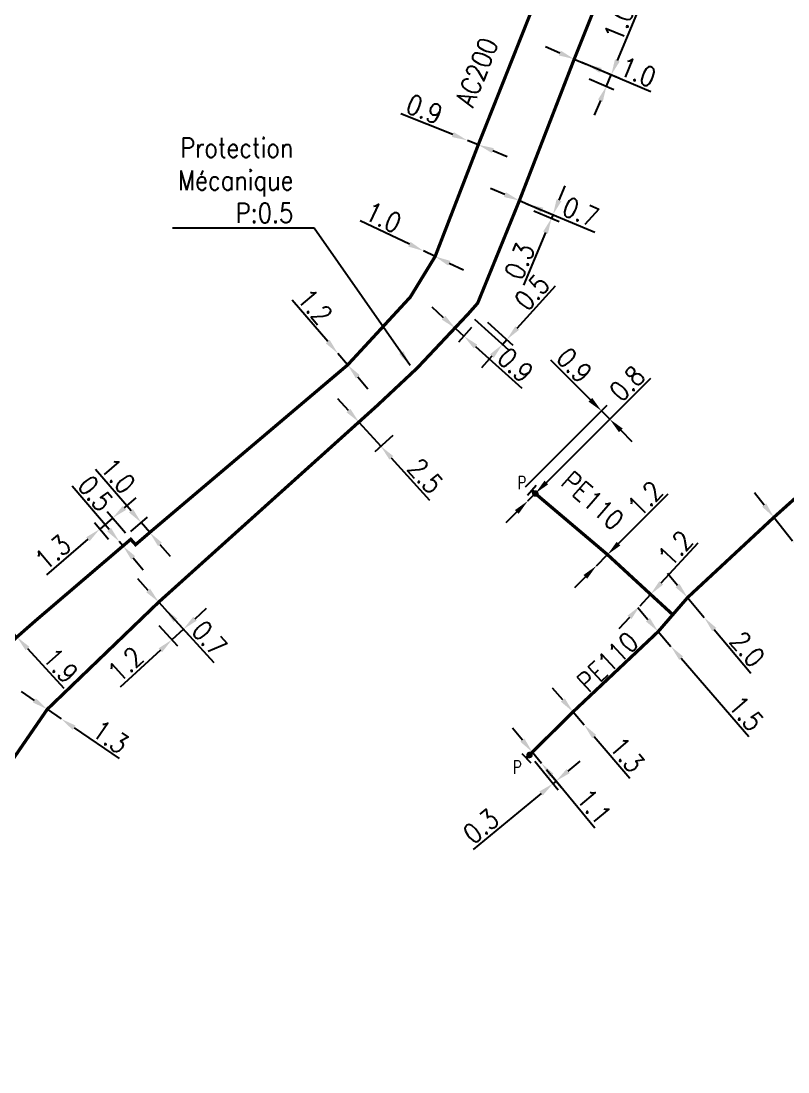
# Model space of a CAD drawing. Header units: millimetres. Extents: x 107999 to 109004, y 120010 to 121005.
# Drawn here: x 108662.5 to 108721.4, y 120391.3 to 120471.9 of the extents above; entities that cross this region are included whole.
import ezdxf
from ezdxf.enums import TextEntityAlignment as Align

# ---------------------------------------------------------------- set-up
doc = ezdxf.new("R2010")
doc.units = ezdxf.units.MM
doc.header["$PDMODE"] = 34
for name, pattern in [('DOT', [6.35, 0, -6.35]), ('L_25_AP', [2000, 1000, 1000]), ('L_25_FN', [2000, 1000, 1000]), ('L_25_PE', [2000, 1000, 1000])]:
    doc.linetypes.add(name, pattern=pattern)
doc.layers.get('0').update_dxf_attribs({"linetype": 'CONTINUOUS'})
doc.layers.get('Defpoints').update_dxf_attribs({"linetype": 'CONTINUOUS'})
for name, color, linetype in [('L_150', 1, 'CONTINUOUS'), ('L_300', 7, 'CONTINUOUS'), ('L_340', 7, 'CONTINUOUS'), ('L_420', 7, 'DOT')]:
    doc.layers.add(name, color=color, linetype=linetype)
doc.styles.add('G_ROMANS', font='ROMANS.SHX', dxfattribs={"width": 0.75})
doc.styles.get("Standard").update_dxf_attribs({"font": 'romans.shx', "width": 0.85})
doc.dimstyles.get("Standard").update_dxf_attribs({"dimtxt": 1.5, "dimasz": 1.2, "dimexe": 0.625, "dimexo": 0.625, "dimgap": 0.25, "dimtad": 1, "dimdec": 1, "dimzin": 0, "dimdsep": 46, "dimtxsty": 'Standard', "dimcen": -0.5, "dimadec": 0, "dimazin": 0, "dimtfac": 1, "dimtdec": 1, "dimtmove": 0, "dimatfit": 3, "dimfxl": 0, "dimtolj": 1, "dimtzin": 0, "dimarcsym": 0})

# ---------------------------------------------------------------- blocks, each defined once
blk = doc.blocks.new('L_340_07')
at = {"color": 0, "linetype": 'Continuous', "const_width": 0.25, "flags": 128}
blk.add_lwpolyline([(0, 0), (0.35, 0)], dxfattribs=at)
at = {"color": 0, "linetype": 'Continuous', "flags": 128}
blk.add_lwpolyline([(0.35, -0.5), (0.35, 0.5)], dxfattribs=at)
at = {"color": 0, "linetype": 'Continuous', "width": 0.75, "flags": 3}
for tag, p in [('DEF_LEG', (0.723, -3.465)), ('DEF_COUP', (0.723, -5.965)), ('DEF_TYPE', (0.723, -8.465))]:
    blk.add_attdef(tag, text='', height=1.2, dxfattribs=at).set_placement(p, align=Align.MIDDLE)
blk = doc.blocks.new('*D744')
at = {"layer": 'Defpoints', "color": 0, "linetype": 'Continuous', "transparency": 16777216}
for p in [(108720.297, 120433.836), (108721.73, 120432.037), (108721.73, 120432.037)]:
    blk.add_point(p, dxfattribs=at)
at = {"layer": 'L_150', "color": 0, "linetype": 'Continuous', "lineweight": -2, "transparency": 16777216}
for p, q in [((108719.55, 120434.775), (108718.803, 120435.714)), ((108720.297, 120433.836), (108721.73, 120432.037)), ((108722.477, 120431.098), (108725.2, 120427.678))]:
    blk.add_line(p, q, dxfattribs=at)
at = {"layer": 'L_150', "color": 0, "linetype": 'Continuous', "transparency": 16777216}
for points in [[(108719.707, 120434.9), (108719.394, 120434.651), (108720.297, 120433.836)], [(108722.634, 120431.223), (108722.321, 120430.974), (108721.73, 120432.037)]]:
    blk.add_solid(points, dxfattribs=at)
at = {"layer": 'L_150', "color": 0, "linetype": 'Continuous', "transparency": 16777216, "insert": (108724.995, 120429.542), "char_height": 1.5, "attachment_point": 5, "rotation": 308.52431}
blk.add_mtext('\\A1;2.3', dxfattribs=at)
blk = doc.blocks.new('*D745')
at = {"layer": 'Defpoints', "color": 0, "linetype": 'Continuous', "transparency": 16777216}
for p in [(108713.67, 120427.676), (108714.952, 120426.141), (108714.952, 120426.141)]:
    blk.add_point(p, dxfattribs=at)
at = {"layer": 'L_150', "color": 0, "linetype": 'Continuous', "lineweight": -2, "transparency": 16777216}
for p, q in [((108712.901, 120428.598), (108712.132, 120429.519)), ((108713.67, 120427.676), (108714.952, 120426.141)), ((108715.721, 120425.22), (108718.522, 120421.864))]:
    blk.add_line(p, q, dxfattribs=at)
at = {"layer": 'L_150', "color": 0, "linetype": 'Continuous', "transparency": 16777216}
for points in [[(108713.055, 120428.726), (108712.748, 120428.469), (108713.67, 120427.676)], [(108715.875, 120425.348), (108715.567, 120425.092), (108714.952, 120426.141)]]:
    blk.add_solid(points, dxfattribs=at)
at = {"layer": 'L_150', "color": 0, "linetype": 'Continuous', "transparency": 16777216, "insert": (108718.274, 120423.722), "char_height": 1.5, "attachment_point": 5, "rotation": 309.85367}
blk.add_mtext('\\A1;2.0', dxfattribs=at)
blk = doc.blocks.new('*D746')
at = {"layer": 'Defpoints', "color": 0, "linetype": 'Continuous', "transparency": 16777216}
for p in [(108711.414, 120425.066), (108712.395, 120423.931), (108712.395, 120423.931)]:
    blk.add_point(p, dxfattribs=at)
at = {"layer": 'L_150', "color": 0, "linetype": 'Continuous', "lineweight": -2, "transparency": 16777216}
for p, q in [((108710.63, 120425.974), (108709.845, 120426.882)), ((108711.414, 120425.066), (108712.395, 120423.931)), ((108713.18, 120423.023), (108718.38, 120417.007))]:
    blk.add_line(p, q, dxfattribs=at)
at = {"layer": 'L_150', "color": 0, "linetype": 'Continuous', "transparency": 16777216}
for points in [[(108710.781, 120426.104), (108710.478, 120425.843), (108711.414, 120425.066)], [(108713.331, 120423.154), (108713.029, 120422.892), (108712.395, 120423.931)]]:
    blk.add_solid(points, dxfattribs=at)
at = {"layer": 'L_150', "color": 0, "linetype": 'Continuous', "transparency": 16777216, "insert": (108718.159, 120418.792), "char_height": 1.5, "attachment_point": 5, "rotation": 310.83877}
blk.add_mtext('\\A1;1.5', dxfattribs=at)
blk = doc.blocks.new('*D747')
at = {"layer": 'Defpoints', "color": 0, "linetype": 'Continuous', "transparency": 16777216}
for p in [(108704.878, 120418.907), (108705.725, 120417.921), (108705.725, 120417.921)]:
    blk.add_point(p, dxfattribs=at)
at = {"layer": 'L_150', "color": 0, "linetype": 'Continuous', "lineweight": -2, "transparency": 16777216}
for p, q in [((108704.097, 120419.818), (108703.315, 120420.729)), ((108704.878, 120418.907), (108705.725, 120417.921)), ((108706.507, 120417.01), (108709.235, 120413.831))]:
    blk.add_line(p, q, dxfattribs=at)
at = {"layer": 'L_150', "color": 0, "linetype": 'Continuous', "transparency": 16777216}
for points in [[(108704.249, 120419.948), (108703.945, 120419.688), (108704.878, 120418.907)], [(108706.658, 120417.141), (108706.355, 120416.88), (108705.725, 120417.921)]]:
    blk.add_solid(points, dxfattribs=at)
at = {"layer": 'L_150', "color": 0, "linetype": 'Continuous', "transparency": 16777216, "insert": (108709.02, 120415.617), "char_height": 1.5, "attachment_point": 5, "rotation": 310.63884}
blk.add_mtext('\\A1;1.3', dxfattribs=at)
blk = doc.blocks.new('*D748')
at = {"layer": 'Defpoints', "color": 0, "linetype": 'Continuous', "transparency": 16777216}
for p in [(108701.756, 120415.814), (108702.456, 120414.966), (108702.456, 120414.966)]:
    blk.add_point(p, dxfattribs=at)
at = {"layer": 'L_150', "color": 0, "linetype": 'Continuous', "lineweight": -2, "transparency": 16777216}
for p, q in [((108700.992, 120416.74), (108700.228, 120417.666)), ((108701.756, 120415.814), (108702.456, 120414.966)), ((108703.22, 120414.04), (108706.558, 120409.995))]:
    blk.add_line(p, q, dxfattribs=at)
at = {"layer": 'L_150', "color": 0, "linetype": 'Continuous', "transparency": 16777216}
for points in [[(108701.146, 120416.867), (108700.838, 120416.613), (108701.756, 120415.814)], [(108703.374, 120414.168), (108703.065, 120413.913), (108702.456, 120414.966)]]:
    blk.add_solid(points, dxfattribs=at)
at = {"layer": 'L_150', "color": 0, "linetype": 'Continuous', "transparency": 16777216, "insert": (108706.493, 120411.644), "char_height": 1.5, "attachment_point": 5, "rotation": 309.52845}
blk.add_mtext('\\A1;1.1', dxfattribs=at)
blk = doc.blocks.new('*D749')
at = {"layer": 'Defpoints', "color": 0, "linetype": 'Continuous', "transparency": 16777216}
for p in [(108701.543, 120415.6), (108702.456, 120414.966), (108703.583, 120413.6)]:
    blk.add_point(p, dxfattribs=at)
at = {"layer": 'L_300', "color": 0, "linetype": 'Continuous', "lineweight": -2, "transparency": 16777216}
for p, q in [((108701.941, 120415.118), (108703.75, 120412.927)), ((108702.854, 120414.484), (108703.981, 120413.118)), ((108704.509, 120414.364), (108705.435, 120415.127)), ((108703.583, 120413.6), (108703.352, 120413.409)), ((108702.426, 120412.645), (108697.214, 120408.344))]:
    blk.add_line(p, q, dxfattribs=at)
at = {"layer": 'L_300', "color": 0, "linetype": 'Continuous', "transparency": 16777216}
for points in [[(108704.382, 120414.518), (108704.636, 120414.209), (108703.583, 120413.6)], [(108702.299, 120412.799), (108702.554, 120412.491), (108703.352, 120413.409)]]:
    blk.add_solid(points, dxfattribs=at)
at = {"layer": 'L_300', "color": 0, "linetype": 'Continuous', "transparency": 16777216, "insert": (108697.801, 120410.125), "char_height": 1.5, "attachment_point": 5, "rotation": 39.52845}
blk.add_mtext('\\A1;0.3', dxfattribs=at)
blk = doc.blocks.new('*D750')
at = {"layer": 'Defpoints', "color": 0, "linetype": 'Continuous', "transparency": 16777216}
for p in [(108710.836, 120427.921), (108710.022, 120427.039), (108710.022, 120427.039)]:
    blk.add_point(p, dxfattribs=at)
at = {"layer": 'L_150', "color": 0, "linetype": 'Continuous', "lineweight": -2, "transparency": 16777216}
for p, q in [((108711.649, 120428.803), (108714.489, 120431.883)), ((108710.022, 120427.039), (108710.836, 120427.921)), ((108709.208, 120426.157), (108708.395, 120425.275))]:
    blk.add_line(p, q, dxfattribs=at)
at = {"layer": 'L_150', "color": 0, "linetype": 'Continuous', "transparency": 16777216}
for points in [[(108711.502, 120428.939), (108711.796, 120428.668), (108710.836, 120427.921)], [(108709.061, 120426.292), (108709.355, 120426.021), (108710.022, 120427.039)]]:
    blk.add_solid(points, dxfattribs=at)
at = {"layer": 'L_150', "color": 0, "linetype": 'Continuous', "transparency": 16777216, "insert": (108712.741, 120431.462), "char_height": 1.5, "attachment_point": 5, "rotation": 47.31696}
blk.add_mtext('\\A1;1.2', dxfattribs=at)
blk = doc.blocks.new('*D751')
at = {"layer": 'Defpoints', "color": 0, "linetype": 'Continuous', "transparency": 16777216}
for p in [(108707.527, 120430.971), (108706.679, 120430.122), (108706.679, 120430.122)]:
    blk.add_point(p, dxfattribs=at)
at = {"layer": 'L_150', "color": 0, "linetype": 'Continuous', "lineweight": -2, "transparency": 16777216}
for p, q in [((108708.376, 120431.819), (108712.186, 120435.63)), ((108706.679, 120430.122), (108707.527, 120430.971)), ((108705.831, 120429.273), (108704.982, 120428.425))]:
    blk.add_line(p, q, dxfattribs=at)
at = {"layer": 'L_150', "color": 0, "linetype": 'Continuous', "transparency": 16777216}
for points in [[(108708.234, 120431.961), (108708.517, 120431.678), (108707.527, 120430.971)], [(108705.689, 120429.415), (108705.972, 120429.132), (108706.679, 120430.122)]]:
    blk.add_solid(points, dxfattribs=at)
at = {"layer": 'L_150', "color": 0, "linetype": 'Continuous', "transparency": 16777216, "insert": (108710.422, 120435.28), "char_height": 1.5, "attachment_point": 5, "rotation": 45.00504}
blk.add_mtext('\\A1;1.2', dxfattribs=at)
blk = doc.blocks.new('*D752')
at = {"layer": 'Defpoints', "color": 0, "linetype": 'Continuous', "transparency": 16777216}
for p in [(108707.063, 120442), (108700.78, 120435.736), (108701.982, 120435.664)]:
    blk.add_point(p, dxfattribs=at)
at = {"layer": 'L_300', "color": 0, "linetype": 'Continuous', "lineweight": -2, "transparency": 16777216}
for p, q in [((108706.216, 120442.849), (108703.172, 120445.902)), ((108701.223, 120436.177), (108707.506, 120442.441)), ((108707.698, 120441.362), (108707.063, 120442)), ((108702.425, 120436.105), (108708.141, 120441.804)), ((108708.546, 120440.512), (108709.393, 120439.663))]:
    blk.add_line(p, q, dxfattribs=at)
at = {"layer": 'L_300', "color": 0, "linetype": 'Continuous', "transparency": 16777216}
for points in [[(108706.357, 120442.991), (108706.074, 120442.708), (108707.063, 120442)], [(108708.687, 120440.654), (108708.404, 120440.371), (108707.698, 120441.362)]]:
    blk.add_solid(points, dxfattribs=at)
at = {"layer": 'L_300', "color": 0, "linetype": 'Continuous', "transparency": 16777216, "insert": (108704.979, 120445.507), "char_height": 1.5, "attachment_point": 5, "rotation": 314.91158}
blk.add_mtext('\\A1;0.9', dxfattribs=at)
blk = doc.blocks.new('*D753')
at = {"layer": 'Defpoints', "color": 0, "linetype": 'Continuous', "transparency": 16777216}
for p in [(108701.982, 120435.664), (108701.416, 120435.099), (108701.416, 120435.099)]:
    blk.add_point(p, dxfattribs=at)
at = {"layer": 'L_300', "color": 0, "linetype": 'Continuous', "lineweight": -2, "transparency": 16777216}
for p, q in [((108702.832, 120436.511), (108710.861, 120444.515)), ((108701.416, 120435.099), (108701.982, 120435.664)), ((108700.566, 120434.251), (108699.716, 120433.404))]:
    blk.add_line(p, q, dxfattribs=at)
at = {"layer": 'L_300', "color": 0, "linetype": 'Continuous', "transparency": 16777216}
for points in [[(108702.691, 120436.652), (108702.973, 120436.369), (108701.982, 120435.664)], [(108700.424, 120434.393), (108700.707, 120434.11), (108701.416, 120435.099)]]:
    blk.add_solid(points, dxfattribs=at)
at = {"layer": 'L_300', "color": 0, "linetype": 'Continuous', "transparency": 16777216, "insert": (108709.032, 120444.104), "char_height": 1.5, "attachment_point": 5, "rotation": 44.91158}
blk.add_mtext('\\A1;0.8', dxfattribs=at)
blk = doc.blocks.new('*D780')
at = {"layer": 'Defpoints', "color": 0, "linetype": 'Continuous', "transparency": 16777216}
for p in [(108696.771, 120462.758), (108696.771, 120462.758), (108697.607, 120462.424)]:
    blk.add_point(p, dxfattribs=at)
at = {"layer": 'L_150', "color": 0, "linetype": 'Continuous', "lineweight": -2, "transparency": 16777216}
for p, q in [((108695.657, 120463.204), (108691.655, 120464.806)), ((108697.607, 120462.424), (108696.771, 120462.758)), ((108698.721, 120461.978), (108699.835, 120461.533))]:
    blk.add_line(p, q, dxfattribs=at)
at = {"layer": 'L_150', "color": 0, "linetype": 'Continuous', "transparency": 16777216}
for points in [[(108695.731, 120463.39), (108695.583, 120463.019), (108696.771, 120462.758)], [(108698.795, 120462.164), (108698.647, 120461.793), (108697.607, 120462.424)]]:
    blk.add_solid(points, dxfattribs=at)
at = {"layer": 'L_150', "color": 0, "linetype": 'Continuous', "transparency": 16777216, "insert": (108693.47, 120465.156), "char_height": 1.5, "attachment_point": 5, "rotation": 338.192}
blk.add_mtext('\\A1;0.9', dxfattribs=at)
blk = doc.blocks.new('*D781')
at = {"layer": 'Defpoints', "color": 0, "linetype": 'Continuous', "transparency": 16777216}
for p in [(108693.401, 120454.277), (108693.401, 120454.277), (108694.294, 120453.851)]:
    blk.add_point(p, dxfattribs=at)
at = {"layer": 'L_150', "color": 0, "linetype": 'Continuous', "lineweight": -2, "transparency": 16777216}
for p, q in [((108692.317, 120454.794), (108688.536, 120456.597)), ((108694.294, 120453.851), (108693.401, 120454.277)), ((108695.377, 120453.335), (108696.461, 120452.818))]:
    blk.add_line(p, q, dxfattribs=at)
at = {"layer": 'L_150', "color": 0, "linetype": 'Continuous', "transparency": 16777216}
for points in [[(108692.403, 120454.974), (108692.231, 120454.613), (108693.401, 120454.277)], [(108695.463, 120453.515), (108695.291, 120453.154), (108694.294, 120453.851)]]:
    blk.add_solid(points, dxfattribs=at)
at = {"layer": 'L_150', "color": 0, "linetype": 'Continuous', "transparency": 16777216, "insert": (108690.315, 120456.856), "char_height": 1.5, "attachment_point": 5, "rotation": 334.50808}
blk.add_mtext('\\A1;1.0', dxfattribs=at)
blk = doc.blocks.new('*D782')
at = {"layer": 'Defpoints', "color": 0, "linetype": 'Continuous', "transparency": 16777216}
for p in [(108686.833, 120446.404), (108686.833, 120446.404), (108687.58, 120445.53)]:
    blk.add_point(p, dxfattribs=at)
at = {"layer": 'L_150', "color": 0, "linetype": 'Continuous', "lineweight": -2, "transparency": 16777216}
for p, q in [((108686.053, 120447.316), (108683.329, 120450.499)), ((108687.58, 120445.53), (108686.833, 120446.404)), ((108688.36, 120444.619), (108689.14, 120443.707))]:
    blk.add_line(p, q, dxfattribs=at)
at = {"layer": 'L_150', "color": 0, "linetype": 'Continuous', "transparency": 16777216}
for points in [[(108686.205, 120447.446), (108685.901, 120447.186), (108686.833, 120446.404)], [(108688.512, 120444.749), (108688.208, 120444.489), (108687.58, 120445.53)]]:
    blk.add_solid(points, dxfattribs=at)
at = {"layer": 'L_150', "color": 0, "linetype": 'Continuous', "transparency": 16777216, "insert": (108685.061, 120450.014), "char_height": 1.5, "attachment_point": 5, "rotation": 310.54771}
blk.add_mtext('\\A1;1.2', dxfattribs=at)
blk = doc.blocks.new('*D783')
at = {"layer": 'Defpoints', "color": 0, "linetype": 'Continuous', "transparency": 16777216}
for p in [(108668.55, 120432.933), (108669.639, 120431.664), (108670.931, 120432.149)]:
    blk.add_point(p, dxfattribs=at)
at = {"layer": 'L_150', "color": 0, "linetype": 'Continuous', "lineweight": -2, "transparency": 16777216}
for p, q in [((108670.446, 120434.559), (108671.357, 120435.34)), ((108670.524, 120432.624), (108669.128, 120434.252)), ((108669.232, 120432.138), (108668.143, 120433.407)), ((108669.535, 120433.778), (108668.55, 120432.933)), ((108667.639, 120432.152), (108664.459, 120429.425))]:
    blk.add_line(p, q, dxfattribs=at)
at = {"layer": 'L_150', "color": 0, "linetype": 'Continuous', "transparency": 16777216}
for points in [[(108670.316, 120434.711), (108670.576, 120434.407), (108669.535, 120433.778)], [(108667.509, 120432.304), (108667.769, 120432), (108668.55, 120432.933)]]:
    blk.add_solid(points, dxfattribs=at)
at = {"layer": 'L_150', "color": 0, "linetype": 'Continuous', "transparency": 16777216, "insert": (108664.943, 120431.157), "char_height": 1.5, "attachment_point": 5, "rotation": 40.61524}
blk.add_mtext('\\A1;1.3', dxfattribs=at)
blk = doc.blocks.new('*D784')
at = {"layer": 'Defpoints', "color": 0, "linetype": 'Continuous', "transparency": 16777216}
for p in [(108670.042, 120431.982), (108670.042, 120431.982), (108670.335, 120431.64)]:
    blk.add_point(p, dxfattribs=at)
at = {"layer": 'L_150', "color": 0, "linetype": 'Continuous', "lineweight": -2, "transparency": 16777216}
for p, q in [((108669.263, 120432.894), (108666.423, 120436.218)), ((108670.335, 120431.64), (108670.042, 120431.982)), ((108671.114, 120430.727), (108671.894, 120429.815))]:
    blk.add_line(p, q, dxfattribs=at)
at = {"layer": 'L_150', "color": 0, "linetype": 'Continuous', "transparency": 16777216}
for points in [[(108669.415, 120433.024), (108669.111, 120432.764), (108670.042, 120431.982)], [(108671.266, 120430.857), (108670.962, 120430.597), (108670.335, 120431.64)]]:
    blk.add_solid(points, dxfattribs=at)
at = {"layer": 'L_150', "color": 0, "linetype": 'Continuous', "transparency": 16777216, "insert": (108668.213, 120435.662), "char_height": 1.5, "attachment_point": 5, "rotation": 310.51247}
blk.add_mtext('\\A1;0.5', dxfattribs=at)
blk = doc.blocks.new('*D785')
at = {"layer": 'Defpoints', "color": 0, "linetype": 'Continuous', "transparency": 16777216}
for p in [(108671.734, 120433.429), (108670.467, 120432.336), (108672.387, 120432.671)]:
    blk.add_point(p, dxfattribs=at)
at = {"layer": 'L_150', "color": 0, "linetype": 'Continuous', "lineweight": -2, "transparency": 16777216}
for p, q in [((108670.95, 120434.338), (108668.215, 120437.511)), ((108670.94, 120432.745), (108672.207, 120433.837)), ((108672.387, 120432.671), (108671.734, 120433.429)), ((108673.17, 120431.762), (108673.954, 120430.853))]:
    blk.add_line(p, q, dxfattribs=at)
at = {"layer": 'L_150', "color": 0, "linetype": 'Continuous', "transparency": 16777216}
for points in [[(108671.102, 120434.468), (108670.799, 120434.207), (108671.734, 120433.429)], [(108673.322, 120431.893), (108673.019, 120431.632), (108672.387, 120432.671)]]:
    blk.add_solid(points, dxfattribs=at)
at = {"layer": 'L_150', "color": 0, "linetype": 'Continuous', "transparency": 16777216, "insert": (108669.949, 120437.032), "char_height": 1.5, "attachment_point": 5, "rotation": 310.75887}
blk.add_mtext('\\A1;1.0', dxfattribs=at)
blk = doc.blocks.new('*D786')
at = {"layer": 'Defpoints', "color": 0, "linetype": 'Continuous', "transparency": 16777216}
for p in [(108660.917, 120426.058), (108660.917, 120426.058), (108662.196, 120424.653)]:
    blk.add_point(p, dxfattribs=at)
at = {"layer": 'L_150', "color": 0, "linetype": 'Continuous', "lineweight": -2, "transparency": 16777216}
for p, q in [((108660.108, 120426.945), (108659.3, 120427.832)), ((108660.917, 120426.058), (108662.196, 120424.653)), ((108663.004, 120423.766), (108665.784, 120420.714))]:
    blk.add_line(p, q, dxfattribs=at)
at = {"layer": 'L_150', "color": 0, "linetype": 'Continuous', "transparency": 16777216}
for points in [[(108660.256, 120427.079), (108659.961, 120426.81), (108660.917, 120426.058)], [(108663.152, 120423.901), (108662.856, 120423.631), (108662.196, 120424.653)]]:
    blk.add_solid(points, dxfattribs=at)
at = {"layer": 'L_150', "color": 0, "linetype": 'Continuous', "transparency": 16777216, "insert": (108665.538, 120422.47), "char_height": 1.5, "attachment_point": 5, "rotation": 312.33137}
blk.add_mtext('\\A1;1.9', dxfattribs=at)
blk = doc.blocks.new('*D799')
at = {"layer": 'Defpoints', "color": 0, "linetype": 'Continuous', "transparency": 16777216}
for p in [(108664.524, 120419.105), (108665.596, 120418.368), (108665.596, 120418.368)]:
    blk.add_point(p, dxfattribs=at)
at = {"layer": 'L_150', "color": 0, "linetype": 'Continuous', "lineweight": -2, "transparency": 16777216}
for p, q in [((108663.536, 120419.784), (108662.547, 120420.464)), ((108664.524, 120419.105), (108665.596, 120418.368)), ((108666.585, 120417.689), (108670.037, 120415.316))]:
    blk.add_line(p, q, dxfattribs=at)
at = {"layer": 'L_150', "color": 0, "linetype": 'Continuous', "transparency": 16777216}
for points in [[(108663.649, 120419.949), (108663.422, 120419.62), (108664.524, 120419.105)], [(108666.698, 120417.853), (108666.471, 120417.524), (108665.596, 120418.368)]]:
    blk.add_solid(points, dxfattribs=at)
at = {"layer": 'L_150', "color": 0, "linetype": 'Continuous', "transparency": 16777216, "insert": (108669.372, 120416.987), "char_height": 1.5, "attachment_point": 5, "rotation": 325.49975}
blk.add_mtext('\\A1;1.3', dxfattribs=at)
blk = doc.blocks.new('*D800')
at = {"layer": 'Defpoints', "color": 0, "linetype": 'Continuous', "transparency": 16777216}
for p in [(108673.078, 120427.331), (108672.663, 120426.006), (108674.088, 120424.442)]:
    blk.add_point(p, dxfattribs=at)
at = {"layer": 'L_150', "color": 0, "linetype": 'Continuous', "lineweight": -2, "transparency": 16777216}
for p, q in [((108673.499, 120426.869), (108675.396, 120424.788)), ((108675.862, 120426.058), (108676.749, 120426.866)), ((108673.084, 120425.544), (108674.509, 120423.98)), ((108674.975, 120425.25), (108674.088, 120424.442)), ((108673.201, 120423.633), (108670.105, 120420.812))]:
    blk.add_line(p, q, dxfattribs=at)
at = {"layer": 'L_150', "color": 0, "linetype": 'Continuous', "transparency": 16777216}
for points in [[(108675.727, 120426.206), (108675.997, 120425.91), (108674.975, 120425.25)], [(108673.066, 120423.781), (108673.336, 120423.485), (108674.088, 120424.442)]]:
    blk.add_solid(points, dxfattribs=at)
at = {"layer": 'L_150', "color": 0, "linetype": 'Continuous', "transparency": 16777216, "insert": (108670.536, 120422.558), "char_height": 1.5, "attachment_point": 5, "rotation": 42.34033}
blk.add_mtext('\\A1;1.2', dxfattribs=at)
blk = doc.blocks.new('*D801')
at = {"layer": 'Defpoints', "color": 0, "linetype": 'Continuous', "transparency": 16777216}
for p in [(108673.078, 120427.331), (108673.55, 120426.814), (108673.55, 120426.814)]:
    blk.add_point(p, dxfattribs=at)
at = {"layer": 'L_150', "color": 0, "linetype": 'Continuous', "lineweight": -2, "transparency": 16777216}
for p, q in [((108672.27, 120428.218), (108671.462, 120429.105)), ((108673.078, 120427.331), (108673.55, 120426.814)), ((108674.358, 120425.927), (108677.302, 120422.696))]:
    blk.add_line(p, q, dxfattribs=at)
at = {"layer": 'L_150', "color": 0, "linetype": 'Continuous', "transparency": 16777216}
for points in [[(108672.418, 120428.353), (108672.122, 120428.084), (108673.078, 120427.331)], [(108674.506, 120426.062), (108674.21, 120425.792), (108673.55, 120426.814)]]:
    blk.add_solid(points, dxfattribs=at)
at = {"layer": 'L_150', "color": 0, "linetype": 'Continuous', "transparency": 16777216, "insert": (108676.974, 120424.541), "char_height": 1.5, "attachment_point": 5, "rotation": 312.34033}
blk.add_mtext('\\A1;0.7', dxfattribs=at)
blk = doc.blocks.new('*D802')
at = {"layer": 'Defpoints', "color": 0, "linetype": 'Continuous', "transparency": 16777216}
for p in [(108689.822, 120442.389), (108691.502, 120440.538), (108690.126, 120439.29)]:
    blk.add_point(p, dxfattribs=at)
at = {"layer": 'L_150', "color": 0, "linetype": 'Continuous', "lineweight": -2, "transparency": 16777216}
for p, q in [((108687.64, 120442.03), (108686.834, 120442.919)), ((108689.359, 120441.969), (108687.983, 120440.721)), ((108688.446, 120441.141), (108690.126, 120439.29)), ((108691.039, 120440.118), (108689.663, 120438.87)), ((108690.932, 120438.401), (108693.87, 120435.164))]:
    blk.add_line(p, q, dxfattribs=at)
at = {"layer": 'L_150', "color": 0, "linetype": 'Continuous', "transparency": 16777216}
for points in [[(108687.788, 120442.164), (108687.492, 120441.896), (108688.446, 120441.141)], [(108691.081, 120438.535), (108690.784, 120438.267), (108690.126, 120439.29)]]:
    blk.add_solid(points, dxfattribs=at)
at = {"layer": 'L_150', "color": 0, "linetype": 'Continuous', "transparency": 16777216, "insert": (108693.545, 120437.01), "char_height": 1.5, "attachment_point": 5, "rotation": 312.21749}
blk.add_mtext('\\A1;2.5', dxfattribs=at)
blk = doc.blocks.new('*D803')
at = {"layer": 'Defpoints', "color": 0, "linetype": 'Continuous', "transparency": 16777216}
for p in [(108696.846, 120449.46), (108697.849, 120449.227), (108699.792, 120447.47)]:
    blk.add_point(p, dxfattribs=at)
at = {"layer": 'L_150', "color": 0, "linetype": 'Continuous', "lineweight": -2, "transparency": 16777216}
for p, q in [((108700.597, 120448.36), (108703.529, 120451.603)), ((108697.309, 120449.041), (108699.921, 120446.68)), ((108698.312, 120448.808), (108700.256, 120447.051)), ((108699.457, 120447.099), (108699.792, 120447.47)), ((108698.652, 120446.209), (108697.848, 120445.319))]:
    blk.add_line(p, q, dxfattribs=at)
at = {"layer": 'L_150', "color": 0, "linetype": 'Continuous', "transparency": 16777216}
for points in [[(108700.449, 120448.494), (108700.746, 120448.226), (108699.792, 120447.47)], [(108698.504, 120446.343), (108698.801, 120446.075), (108699.457, 120447.099)]]:
    blk.add_solid(points, dxfattribs=at)
at = {"layer": 'L_150', "color": 0, "linetype": 'Continuous', "transparency": 16777216, "insert": (108701.723, 120451.097), "char_height": 1.5, "attachment_point": 5, "rotation": 47.88617}
blk.add_mtext('\\A1;0.5', dxfattribs=at)
blk = doc.blocks.new('*D804')
at = {"layer": 'Defpoints', "color": 0, "linetype": 'Continuous', "transparency": 16777216}
for p in [(108696.846, 120449.46), (108697.513, 120448.856), (108696.506, 120447.742)]:
    blk.add_point(p, dxfattribs=at)
at = {"layer": 'L_150', "color": 0, "linetype": 'Continuous', "lineweight": -2, "transparency": 16777216}
for p, q in [((108694.948, 120449.15), (108694.058, 120449.955)), ((108696.427, 120448.996), (108695.419, 120447.882)), ((108695.838, 120448.345), (108696.506, 120447.742)), ((108697.094, 120448.393), (108696.087, 120447.278)), ((108697.396, 120446.937), (108700.939, 120443.734))]:
    blk.add_line(p, q, dxfattribs=at)
at = {"layer": 'L_150', "color": 0, "linetype": 'Continuous', "transparency": 16777216}
for points in [[(108695.082, 120449.298), (108694.814, 120449.002), (108695.838, 120448.345)], [(108697.53, 120447.085), (108697.262, 120446.789), (108696.506, 120447.742)]]:
    blk.add_solid(points, dxfattribs=at)
at = {"layer": 'L_150', "color": 0, "linetype": 'Continuous', "transparency": 16777216, "insert": (108700.456, 120445.519), "char_height": 1.5, "attachment_point": 5, "rotation": 317.88617}
blk.add_mtext('\\A1;0.9', dxfattribs=at)
blk = doc.blocks.new('*D805')
at = {"layer": 'Defpoints', "color": 0, "linetype": 'Continuous', "transparency": 16777216}
for p in [(108700.762, 120458.138), (108701.293, 120457.593), (108703.227, 120456.788)]:
    blk.add_point(p, dxfattribs=at)
at = {"layer": 'L_150', "color": 0, "linetype": 'Continuous', "lineweight": -2, "transparency": 16777216}
for p, q in [((108703.803, 120458.173), (108704.264, 120459.281)), ((108701.339, 120457.898), (108703.92, 120456.825)), ((108701.87, 120457.353), (108703.804, 120456.548)), ((108703.342, 120457.065), (108703.227, 120456.788)), ((108702.766, 120455.68), (108701.088, 120451.644))]:
    blk.add_line(p, q, dxfattribs=at)
at = {"layer": 'L_150', "color": 0, "linetype": 'Continuous', "transparency": 16777216}
for points in [[(108703.619, 120458.25), (108703.988, 120458.096), (108703.342, 120457.065)], [(108702.582, 120455.757), (108702.951, 120455.603), (108703.227, 120456.788)]]:
    blk.add_solid(points, dxfattribs=at)
at = {"layer": 'L_150', "color": 0, "linetype": 'Continuous', "transparency": 16777216, "insert": (108700.773, 120453.492), "char_height": 1.5, "attachment_point": 5, "rotation": 67.41694}
blk.add_mtext('\\A1;0.3', dxfattribs=at)
blk = doc.blocks.new('*D806')
at = {"layer": 'Defpoints', "color": 0, "linetype": 'Continuous', "transparency": 16777216}
for p in [(108704.969, 120468.995), (108705.547, 120467.72), (108707.444, 120466.918)]:
    blk.add_point(p, dxfattribs=at)
at = {"layer": 'L_150', "color": 0, "linetype": 'Continuous', "lineweight": -2, "transparency": 16777216}
for p, q in [((108708.281, 120468.898), (108709.912, 120472.757)), ((108705.545, 120468.752), (108708.39, 120467.549)), ((108707.444, 120466.918), (108707.814, 120467.793)), ((108706.123, 120467.476), (108708.02, 120466.674)), ((108706.977, 120465.812), (108706.51, 120464.707))]:
    blk.add_line(p, q, dxfattribs=at)
at = {"layer": 'L_150', "color": 0, "linetype": 'Continuous', "transparency": 16777216}
for points in [[(108708.097, 120468.976), (108708.466, 120468.82), (108707.814, 120467.793)], [(108706.793, 120465.89), (108707.161, 120465.734), (108707.444, 120466.918)]]:
    blk.add_solid(points, dxfattribs=at)
at = {"layer": 'L_150', "color": 0, "linetype": 'Continuous', "transparency": 16777216, "insert": (108708.409, 120471.769), "char_height": 1.5, "attachment_point": 5, "rotation": 67.08539}
blk.add_mtext('\\A1;1.0', dxfattribs=at)
blk = doc.blocks.new('*D809')
at = {"layer": 'Defpoints', "color": 0, "linetype": 'Continuous', "transparency": 16777216}
for p in [(108704.969, 120468.995), (108705.89, 120468.606), (108705.89, 120468.606)]:
    blk.add_point(p, dxfattribs=at)
at = {"layer": 'L_150', "color": 0, "linetype": 'Continuous', "lineweight": -2, "transparency": 16777216}
for p, q in [((108703.864, 120469.462), (108702.758, 120469.93)), ((108704.969, 120468.995), (108705.89, 120468.606)), ((108706.995, 120468.139), (108710.854, 120466.508))]:
    blk.add_line(p, q, dxfattribs=at)
at = {"layer": 'L_150', "color": 0, "linetype": 'Continuous', "transparency": 16777216}
for points in [[(108703.942, 120469.647), (108703.786, 120469.278), (108704.969, 120468.995)], [(108707.073, 120468.323), (108706.917, 120467.954), (108705.89, 120468.606)]]:
    blk.add_solid(points, dxfattribs=at)
at = {"layer": 'L_150', "color": 0, "linetype": 'Continuous', "transparency": 16777216, "insert": (108709.867, 120468.011), "char_height": 1.5, "attachment_point": 5, "rotation": 337.08539}
blk.add_mtext('\\A1;1.0', dxfattribs=at)
blk = doc.blocks.new('*D810')
at = {"layer": 'Defpoints', "color": 0, "linetype": 'Continuous', "transparency": 16777216}
for p in [(108700.762, 120458.138), (108701.409, 120457.87), (108701.409, 120457.87)]:
    blk.add_point(p, dxfattribs=at)
at = {"layer": 'L_150', "color": 0, "linetype": 'Continuous', "lineweight": -2, "transparency": 16777216}
for p, q in [((108699.654, 120458.599), (108698.546, 120459.06)), ((108700.762, 120458.138), (108701.409, 120457.87)), ((108702.517, 120457.409), (108706.553, 120455.73))]:
    blk.add_line(p, q, dxfattribs=at)
at = {"layer": 'L_150', "color": 0, "linetype": 'Continuous', "transparency": 16777216}
for points in [[(108699.731, 120458.784), (108699.578, 120458.415), (108700.762, 120458.138)], [(108702.594, 120457.593), (108702.44, 120457.224), (108701.409, 120457.87)]]:
    blk.add_solid(points, dxfattribs=at)
at = {"layer": 'L_150', "color": 0, "linetype": 'Continuous', "transparency": 16777216, "insert": (108705.473, 120457.262), "char_height": 1.5, "attachment_point": 5, "rotation": 337.41694}
blk.add_mtext('\\A1;0.7', dxfattribs=at)
blk = doc.blocks.new('L_300_12')
at = {"color": 0, "linetype": 'Continuous', "const_width": 0.248, "flags": 128}
blk.add_lwpolyline([(-0.126, 0, 1), (0.126, 0, 1)], format="xyb", close=True, dxfattribs=at)
at = {"linetype": 'Continuous', "style": 'G_ROMANS', "width": 0.75}
blk.add_attdef('P', text='', height=1, dxfattribs=at).set_placement((0, 1.331), align=Align.MIDDLE_CENTER)
at = {"color": 0, "linetype": 'Continuous', "width": 0.75, "flags": 3}
for tag, p in [('DEF_LEG', (0, -5)), ('DEF_COUP', (0, -7.5)), ('DEF_TYPE', (0, -10))]:
    blk.add_attdef(tag, text='', height=1.2, dxfattribs=at).set_placement(p, align=Align.MIDDLE)

msp = doc.modelspace()

# ---------------------------------------------------------------- linework, layer by layer
at = {"layer": 'L_150', "linetype": 'L_25_AP', "const_width": 0.25, "flags": 128}
msp.add_lwpolyline([(108615.317, 120353.186), (108620.058, 120357.187), (108624.19, 120360.674), (108628.158, 120364.023), (108629.216, 120365.555), (108635.221, 120375.015), (108644.221, 120395.236), (108653.152, 120415.561), (108662.196, 120424.653), (108663.683, 120425.956), (108670.335, 120431.64), (108670.931, 120432.149), (108671.301, 120431.736), (108672.387, 120432.671), (108687.58, 120445.53), (108692.389, 120450.737), (108694.294, 120453.851), (108697.607, 120462.424), (108705.106, 120481.292), (108705.682, 120482.652), (108705.968, 120483.327), (108705.774, 120483.404), (108705.198, 120483.634), (108705.3, 120483.895), (108706.815, 120487.953)], dxfattribs=at)
at = {"layer": 'L_150', "linetype": 'L_25_FN', "flags": 128}
msp.add_lwpolyline([(108712.758, 120488.305, 0.25, 0.25, 0), (108711.057, 120484.159, 0.25, 0.25, 0), (108708.625, 120478.123, 0.25, 0.25, 0), (108704.969, 120468.995, 0.25, 0.25, 0), (108700.762, 120458.138, 0.25, 0.25, 0), (108697.559, 120450.269, 0.25, 0.25, 0), (108696.846, 120449.46, 0.25, 0.25, 0), (108692.923, 120445.296, 0.25, 0.25, 0), (108689.822, 120442.389, 0.25, 0.25, 0), (108673.078, 120427.331, 0.25, 0.25, 0), (108664.524, 120419.105, 0.25, 0.25, 0), (108664.524, 120419.105, 0.25, 0.25, 0), (108655.803, 120406.428, 0.25, 0.25, 0), (108652.122, 120398.911, 0.25, 0.25, 0), (108636.008, 120364.908, 0.25, 0.25, 0), (108634.344, 120361.326, 0.25, 0.25, 0), (108632.433, 120359.337, 0.25, 0.25, 0), (108627.482, 120354.799, 0.25, 0.25, 0), (108623.487, 120351.451, 0.25, 0.25, 0), (108619.887, 120348.569, 0.25, 0.25, 0), (108619.35, 120347.122, 0.25, 0.25, 0), (108618.896, 120345.859, 0.25, 0.25, 0), (108619.7, 120345.062, 0.25, 0.25, 0), (108622.21, 120342.503, 0.25, 0.25, 0), (108626.736, 120338.098, 0.25, 0.25, 0), (108640.901, 120323.562, 0.25, 0.25, 0), (108646.836, 120317.657, 0.25, 0.25, 0), (108660.159, 120304.401, 0.25, 0.25, 0), (108662.429, 120302.142, 0.25, 0.25, 0), (108668.19, 120296.163, 0.25, 0.25, 0), (108676.984, 120287.261, 0.25, 0.25, 0), (108683.129, 120281.101, 0.25, 0.25, 0), (108689.428, 120274.641, 0.25, 0.25, 0), (108695.812, 120267.997, 0.25, 0.25, 0), (108702.178, 120261.484, 0.25, 0.25, 0), (108710.732, 120252.747, 0, 0, 0)], format="xyseb", dxfattribs=at)
at = {"layer": 'L_150', "linetype": 'L_25_PE', "flags": 128}
msp.add_lwpolyline([(108701.543, 120415.6, 0.25, 0.25, 0), (108701.756, 120415.814, 0.25, 0.25, 0), (108704.878, 120418.907, 0.25, 0.25, 0), (108711.414, 120425.066, 0.25, 0.25, 0), (108712.537, 120426.365, 0.25, 0.25, 0), (108713.67, 120427.676, 0.25, 0.25, 0), (108720.297, 120433.836, 0.25, 0.25, 0), (108724.163, 120437.296, 0.25, 0.25, 0), (108730.87, 120443.066, 0.25, 0.25, 0), (108733.274, 120445.437, 0.25, 0.25, 0), (108742.405, 120453.513, 0.25, 0.25, 0), (108750.918, 120461.278, 0.25, 0.25, 0), (108750.918, 120461.278, 0.25, 0.25, 0), (108753.929, 120464.54, 0, 0, 0)], format="xyseb", dxfattribs=at)
at = {"layer": 'L_150', "linetype": 'L_25_PE', "const_width": 0.25, "flags": 128}
msp.add_lwpolyline([(108701.982, 120435.664), (108707.527, 120430.971), (108710.836, 120427.921), (108712.537, 120426.365)], dxfattribs=at)

# ---------------------------------------------------------------- block references
at = {"layer": 'L_300'}
ref = msp.add_blockref('L_300_12', (108701.982, 120435.664), dxfattribs=dict(at, rotation=51.38198114151651))
ref.add_attrib('P', 'P', dxfattribs={"layer": '0', "linetype": 'Continuous', "height": 1, "style": 'G_ROMANS', "width": 0.75}).set_placement((108700.942, 120436.494), align=Align.MIDDLE_CENTER)
ref = msp.add_blockref('L_300_12', (108701.543, 120415.6), dxfattribs=dict(at, rotation=134.799870364734))
ref.add_attrib('P', 'P', dxfattribs={"layer": '0', "linetype": 'Continuous', "height": 1, "style": 'G_ROMANS', "width": 0.75}).set_placement((108700.599, 120414.663), align=Align.MIDDLE_CENTER)
at = {"layer": 'L_340'}
for p, rotation in [((108701.982, 120435.664), 139.75960265522), ((108701.543, 120415.6), 225.209923958674)]:
    msp.add_blockref('L_340_07', p, dxfattribs=dict(at, rotation=rotation))

# ---------------------------------------------------------------- texts
at = {"layer": 'L_150', "linetype": 'Continuous', "width": 0.85}
for s, rotation, p in [('AC200', 68.32526, (108697.486, 120467.997)), ('PE110', 318.5743, (108706.385, 120435.115)), ('PE110', 43.29612, (108707.539, 120422.747))]:
    msp.add_text(s, height=1.5, rotation=rotation, dxfattribs=at).set_placement(p, align=Align.MIDDLE)
at = {"layer": 'L_420', "linetype": 'Continuous', "insert": (108683.413, 120462.946), "char_height": 1.5, "attachment_point": 3}
msp.add_mtext('\\A1;Protection\\PMécanique\\PP:0.5', dxfattribs=at)

# ---------------------------------------------------------------- dimensions: what is measured, and where the dimension line sits
at = {"layer": 'L_150', "linetype": 'Continuous'}
for base, p1, p2, angle, picture, middle in [((108707.4442, 120466.9175), (108704.9689, 120468.9953), (108705.5469, 120467.7195), 67.08539, '*D806', (108709.3305, 120471.3799)), ((108705.89, 120468.606), (108704.969, 120468.995), (108705.89, 120468.606), 157.08539, '*D809', (108709.477, 120467.089)), ((108696.771, 120462.758), (108697.607, 120462.424), (108696.771, 120462.758), 338.192, '*D780', (108693.099, 120464.228)), ((108701.409, 120457.87), (108700.762, 120458.138), (108701.409, 120457.87), 157.41694, '*D810', (108705.089, 120456.339)), ((108703.227, 120456.788), (108700.762, 120458.138), (108701.293, 120457.593), 67.41694, '*D805', (108701.697, 120453.108)), ((108693.401, 120454.277), (108694.294, 120453.851), (108693.401, 120454.277), 334.50808, '*D781', (108689.885, 120455.954)), ((108699.792, 120447.47), (108696.846, 120449.46), (108697.849, 120449.227), 227.88617, '*D803', (108702.465, 120450.427)), ((108686.833, 120446.404), (108687.58, 120445.53), (108686.833, 120446.404), 310.54771, '*D782', (108684.301, 120449.364)), ((108696.506, 120447.742), (108696.846, 120449.46), (108697.513, 120448.856), 137.88617, '*D804', (108699.785, 120444.777)), ((108690.126, 120439.29), (108689.822, 120442.389), (108691.502, 120440.538), 132.21749, '*D802', (108692.804, 120436.338)), ((108671.734, 120433.429), (108672.387, 120432.671), (108670.467, 120432.336), 310.75887, '*D785', (108669.191, 120436.379)), ((108670.042, 120431.982), (108670.335, 120431.64), (108670.042, 120431.982), 310.51247, '*D784', (108667.453, 120435.012)), ((108668.55, 120432.933), (108670.931, 120432.149), (108669.639, 120431.664), 40.61524, '*D783', (108665.594, 120430.398)), ((108673.55, 120426.814), (108673.078, 120427.331), (108673.55, 120426.814), 132.34033, '*D801', (108676.234, 120423.868)), ((108660.917, 120426.058), (108662.196, 120424.653), (108660.917, 120426.058), 312.33137, '*D786', (108664.798, 120421.796)), ((108674.088, 120424.442), (108673.078, 120427.331), (108672.663, 120426.006), 42.34033, '*D800', (108671.209, 120421.818)), ((108665.596, 120418.368), (108664.524, 120419.105), (108665.596, 120418.368), 145.49975, '*D799', (108668.805, 120416.162))]:
    dim = msp.add_linear_dim(base=base, p1=p1, p2=p2, angle=angle, dimstyle='Standard', dxfattribs=at)
    dim.commit()
    dim.dimension.update_dxf_attribs({"geometry": picture, "text_midpoint": middle, "dimtype": 160})
for base, p1, p2, angle, text, picture, middle in [((108706.679, 120430.122), (108707.527, 120430.971), (108706.679, 120430.122), 45.00504, '1.2', '*D751', (108711.129, 120434.573)), ((108721.73, 120432.037), (108720.297, 120433.836), (108721.73, 120432.037), 128.52431, '2.3', '*D744', (108724.212, 120428.919)), ((108710.022, 120427.039), (108710.836, 120427.921), (108710.022, 120427.039), 47.31696, '1.2', '*D750', (108713.476, 120430.784)), ((108714.952, 120426.141), (108713.67, 120427.676), (108714.952, 120426.141), 129.85367, '2.0', '*D745', (108717.506, 120423.081)), ((108712.395, 120423.931), (108711.414, 120425.066), (108712.395, 120423.931), 130.83877, '1.5', '*D746', (108717.403, 120418.138)), ((108705.725, 120417.921), (108704.878, 120418.907), (108705.725, 120417.921), 130.63884, '1.3', '*D747', (108708.262, 120414.966)), ((108702.456, 120414.966), (108701.756, 120415.814), (108702.456, 120414.966), 129.52845, '1.1', '*D748', (108705.722, 120411.008))]:
    dim = msp.add_linear_dim(base=base, p1=p1, p2=p2, angle=angle, text=text, dimstyle='Standard', dxfattribs=at)
    dim.commit()
    dim.dimension.update_dxf_attribs({"geometry": picture, "text_midpoint": middle, "dimtype": 160})
at = {"layer": 'L_300', "linetype": 'Continuous'}
for base, p1, p2, angle, text, picture, middle in [((108707.063, 120442), (108701.982, 120435.664), (108700.78, 120435.736), 314.91158, '0.9', '*D752', (108704.27, 120444.801)), ((108701.416, 120435.099), (108701.982, 120435.664), (108701.416, 120435.099), 44.91158, '0.8', '*D753', (108709.738, 120443.396)), ((108703.583, 120413.6), (108701.543, 120415.6), (108702.456, 120414.966), 219.52845, '0.3', '*D749', (108698.437, 120409.354))]:
    dim = msp.add_linear_dim(base=base, p1=p1, p2=p2, angle=angle, text=text, dimstyle='Standard', dxfattribs=at)
    dim.commit()
    dim.dimension.update_dxf_attribs({"geometry": picture, "text_midpoint": middle, "dimtype": 160})

# ---------------------------------------------------------------- leaders
at = {"layer": 'L_420', "linetype": 'Continuous', "annotation_type": 0, "has_hookline": 1, "hookline_direction": 1, "text_width": 9.411}
msp.add_leader([(108692.383, 120445.488), (108685.005, 120456.034), (108683.805, 120456.034)], dimstyle='Standard', override={"dimgap": 0.25, "dimtad": 1}, dxfattribs=at)

doc.saveas('drawing.dxf')
